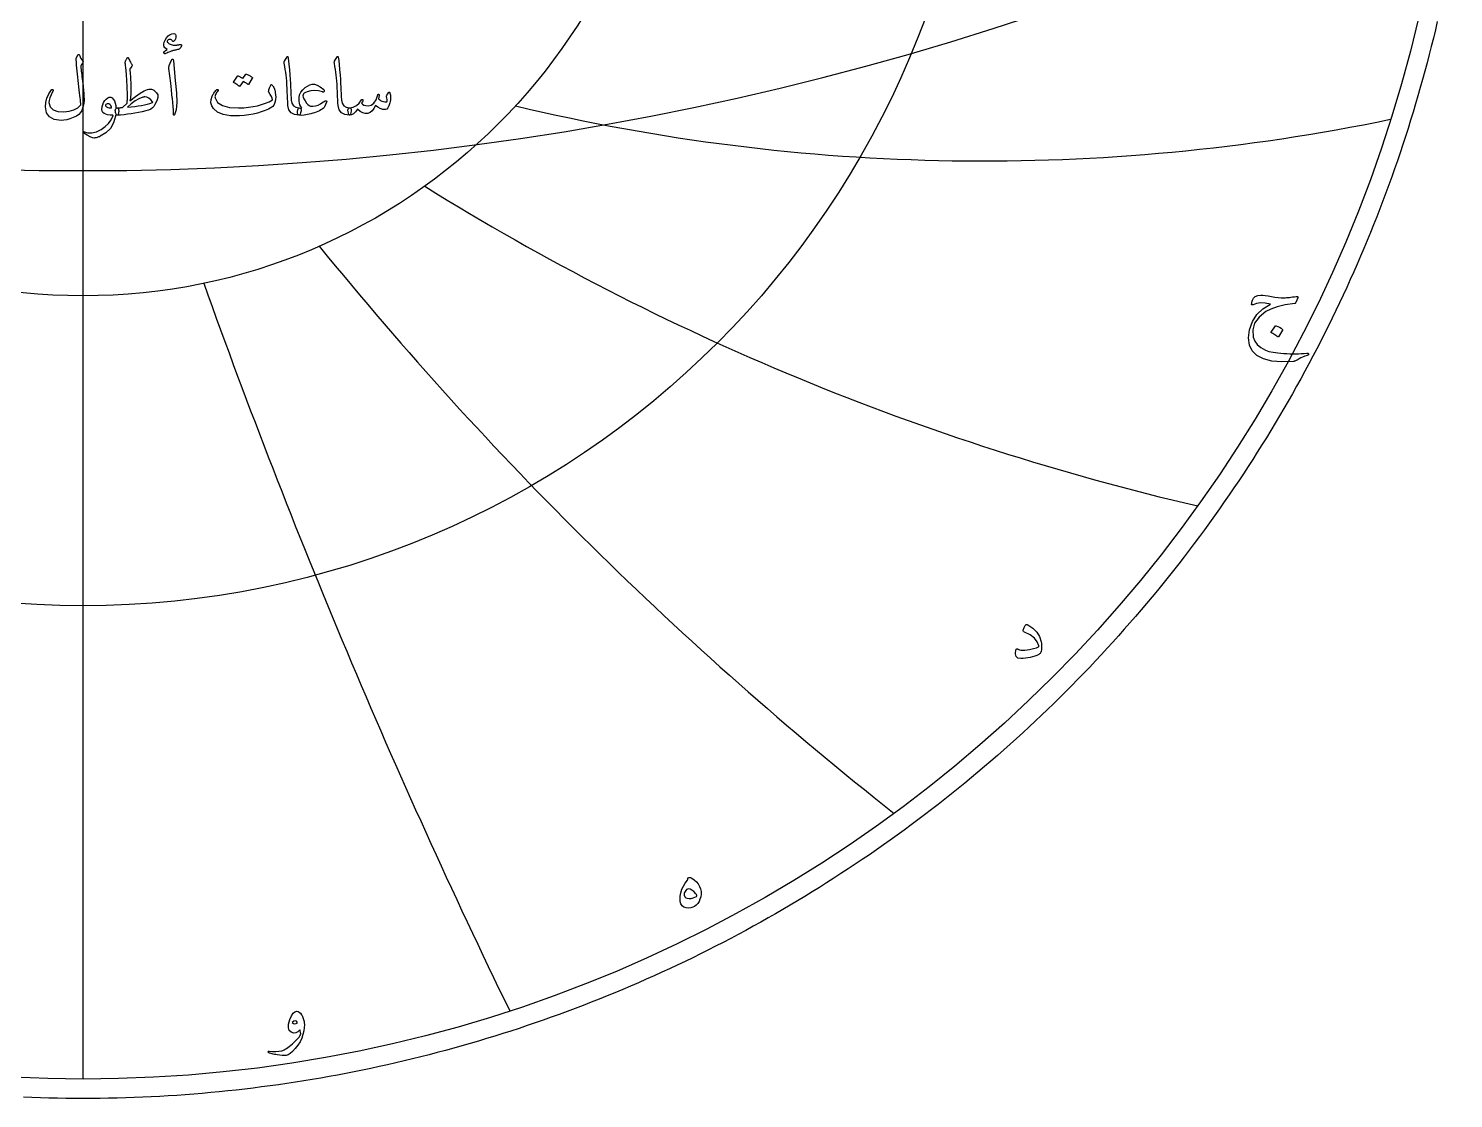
# Model space of a CAD drawing. Header units: millimetres. Extents: x -62 to 62, y -62 to 63.
# Drawn here: x -2.4 to 60.8, y -61.6 to -14.2 of the extents above; entities that cross this region are included whole.
import ezdxf

# ---------------------------------------------------------------- set-up
doc = ezdxf.new("R2010")
doc.units = ezdxf.units.MM
for name, color, linetype in [('CUT_OUTER', 1, 'Continuous'), ('ENGRAVE', 7, 'Continuous'), ('ENGRAVE_FINE', 8, 'Continuous'), ('TEXT', 5, 'Continuous')]:
    doc.layers.add(name, color=color, linetype=linetype)

msp = doc.modelspace()

# ---------------------------------------------------------------- linework, layer by layer
at = {"layer": 'CUT_OUTER'}
msp.add_lwpolyline([(60.0315, -13.868), (59.9453, -14.2361), (59.8568, -14.6036), (59.7661, -14.9706), (59.6731, -15.3371), (59.5778, -15.7029), (59.4804, -16.0682), (59.3807, -16.4328), (59.2787, -16.7969), (59.1745, -17.1603), (59.0681, -17.5231), (58.9595, -17.8852), (58.8486, -18.2466), (58.7356, -18.6073), (58.6203, -18.9674), (58.5028, -19.3267), (58.3831, -19.6853), (58.2612, -20.0432), (58.1372, -20.4003), (58.0109, -20.7566), (57.8824, -21.1122), (57.7518, -21.4669), (57.619, -21.8209), (57.484, -22.174), (57.3469, -22.5263), (57.2076, -22.8778), (57.0661, -23.2284), (56.9225, -23.5781), (56.7768, -23.9269), (56.6289, -24.2748), (56.4789, -24.6218), (56.3267, -24.9679), (56.1725, -25.3131), (56.0161, -25.6573), (55.8576, -26.0005), (55.697, -26.3427), (55.5344, -26.684), (55.3696, -27.0242), (55.2027, -27.3635), (55.0338, -27.7017), (54.8628, -28.0388), (54.6897, -28.3749), (54.5146, -28.71), (54.3374, -29.0439), (54.1581, -29.3768), (53.9769, -29.7085), (53.7936, -30.0392), (53.6082, -30.3687), (53.4209, -30.6971), (53.2315, -31.0243), (53.0402, -31.3503), (52.8468, -31.6752), (52.6515, -31.9988), (52.4541, -32.3213), (52.2548, -32.6425), (52.0535, -32.9625), (51.8503, -33.2813), (51.6451, -33.5988), (51.438, -33.9151), (51.2289, -34.2301), (51.0179, -34.5438), (50.805, -34.8562), (50.5902, -35.1672), (50.3734, -35.477), (50.1548, -35.7854), (49.9343, -36.0925), (49.7119, -36.3982), (49.4876, -36.7025), (49.2615, -37.0055), (49.0335, -37.307), (48.8037, -37.6072), (48.572, -37.906), (48.3385, -38.2033), (48.1032, -38.4992), (47.866, -38.7936), (47.6271, -39.0866), (47.3864, -39.3781), (47.1439, -39.6681), (46.8996, -39.9566), (46.6535, -40.2436), (46.4057, -40.5291), (46.1562, -40.8131), (45.9049, -41.0955), (45.6519, -41.3764), (45.3971, -41.6558), (45.1407, -41.9335), (44.8825, -42.2097), (44.6227, -42.4843), (44.3612, -42.7573), (44.098, -43.0287), (43.8331, -43.2985), (43.5666, -43.5666), (43.2985, -43.8331), (43.0287, -44.098), (42.7573, -44.3612), (42.4843, -44.6227), (42.2097, -44.8825), (41.9335, -45.1407), (41.6558, -45.3971), (41.3764, -45.6519), (41.0955, -45.9049), (40.8131, -46.1562), (40.5291, -46.4057), (40.2436, -46.6535), (39.9566, -46.8996), (39.6681, -47.1439), (39.3781, -47.3864), (39.0866, -47.6271), (38.7936, -47.866), (38.4992, -48.1032), (38.2033, -48.3385), (37.906, -48.572), (37.6072, -48.8037), (37.307, -49.0335), (37.0055, -49.2615), (36.7025, -49.4876), (36.3982, -49.7119), (36.0925, -49.9343), (35.7854, -50.1548), (35.477, -50.3734), (35.1672, -50.5902), (34.8562, -50.805), (34.5438, -51.0179), (34.2301, -51.2289), (33.9151, -51.438), (33.5988, -51.6451), (33.2813, -51.8503), (32.9625, -52.0535), (32.6425, -52.2548), (32.3213, -52.4541), (31.9988, -52.6515), (31.6752, -52.8468), (31.3503, -53.0402), (31.0243, -53.2315), (30.6971, -53.4209), (30.3687, -53.6082), (30.0392, -53.7936), (29.7085, -53.9769), (29.3768, -54.1581), (29.0439, -54.3374), (28.71, -54.5146), (28.3749, -54.6897), (28.0388, -54.8628), (27.7017, -55.0338), (27.3635, -55.2027), (27.0242, -55.3696), (26.684, -55.5344), (26.3427, -55.697), (26.0005, -55.8576), (25.6573, -56.0161), (25.3131, -56.1725), (24.9679, -56.3267), (24.6218, -56.4789), (24.2748, -56.6289), (23.9269, -56.7768), (23.5781, -56.9225), (23.2284, -57.0661), (22.8778, -57.2076), (22.5263, -57.3469), (22.174, -57.484), (21.8209, -57.619), (21.4669, -57.7518), (21.1122, -57.8824), (20.7566, -58.0109), (20.4003, -58.1372), (20.0432, -58.2612), (19.6853, -58.3831), (19.3267, -58.5028), (18.9674, -58.6203), (18.6073, -58.7356), (18.2466, -58.8486), (17.8852, -58.9595), (17.5231, -59.0681), (17.1603, -59.1745), (16.7969, -59.2787), (16.4328, -59.3807), (16.0682, -59.4804), (15.7029, -59.5778), (15.3371, -59.6731), (14.9706, -59.7661), (14.6036, -59.8568), (14.2361, -59.9453), (13.868, -60.0315), (13.4994, -60.1154), (13.1303, -60.1971), (12.7606, -60.2766), (12.3906, -60.3537), (12.02, -60.4286), (11.649, -60.5012), (11.2775, -60.5716), (10.9057, -60.6396), (10.5334, -60.7054), (10.1607, -60.7689), (9.7876, -60.8301), (9.4142, -60.889), (9.0404, -60.9456), (8.6663, -61), (8.2919, -61.052), (7.9171, -61.1017), (7.542, -61.1491), (7.1667, -61.1943), (6.7911, -61.2371), (6.4152, -61.2776), (6.0391, -61.3158), (5.6627, -61.3517), (5.2862, -61.3853), (4.9094, -61.4166), (4.5325, -61.4456), (4.1554, -61.4722), (3.7781, -61.4966), (3.4007, -61.5186), (3.0232, -61.5383), (2.6455, -61.5557), (2.2678, -61.5708), (1.89, -61.5835), (1.512, -61.5939), (1.1341, -61.6021), (0.7561, -61.6079), (0.378, -61.6113), (0, -61.6125), (-0.378, -61.6113), (-0.7561, -61.6079), (-1.1341, -61.6021), (-1.512, -61.5939), (-1.89, -61.5835), (-2.2678, -61.5708), (-2.6455, -61.5557)], dxfattribs=at)
at = {"layer": 'ENGRAVE'}
for points in [[(0, -60.75), (0, 60.75)], [(0, -60.75), (0, -26.0306)]]:
    msp.add_lwpolyline(points, dxfattribs=at)
for radius in [60.75, 39.7663, 26.0306]:
    msp.add_circle((0, 0), radius, dxfattribs=at)
for centre, radius, start, end in [((39.902, 69.1122), 89.1629, 256.55606, 281.68399), ((74.9758, 74.9758), 113.2436, 238.10652, 256.952467), ((137.3944, 79.3247), 163.5573, 219.102266, 231.666231), ((306.0268, 81.9996), 319.3081, 199.669009, 205.950992)]:
    msp.add_arc(centre, radius, start, end, dxfattribs=at)
at = {"layer": 'ENGRAVE_FINE'}
msp.add_arc((0, 111.8466), 132.3276, 242.809626, 297.190374, dxfattribs=at)
at = {"layer": 'TEXT'}
for points in [[(4.2376, -15.1077), (4.1908, -15.1165), (4.1474, -15.1248), (4.1073, -15.1326), (4.0706, -15.14), (4.0375, -15.1472), (4.0082, -15.1544), (3.9827, -15.1616), (3.961, -15.1688), (3.939, -15.177), (3.9125, -15.1872), (3.8815, -15.1994), (3.846, -15.2137), (3.8061, -15.2302), (3.7616, -15.2492), (3.7126, -15.2706), (3.6592, -15.2945), (3.6374, -15.3017), (3.6188, -15.3017), (3.6033, -15.2945), (3.5909, -15.2802), (3.5835, -15.2449), (3.6044, -15.2038), (3.6536, -15.1569), (3.7311, -15.1041), (3.6718, -15.0704), (3.6269, -15.0341), (3.5963, -14.995), (3.5802, -14.9532), (3.577, -14.8744), (3.5963, -14.7889), (3.6381, -14.6966), (3.7023, -14.5975), (3.7789, -14.5088), (3.8577, -14.4475), (3.9388, -14.4136), (4.0221, -14.4071), (4.0686, -14.4188), (4.1002, -14.4431), (4.1171, -14.4799), (4.1191, -14.5293), (4.111, -14.5827), (4.0975, -14.6317), (4.0787, -14.6761), (4.0544, -14.7161), (4.0302, -14.7442), (4.0077, -14.7565), (3.987, -14.7532), (3.9682, -14.7341), (3.9466, -14.7056), (3.9215, -14.6847), (3.8927, -14.6714), (3.8604, -14.6658), (3.8265, -14.6658), (3.7966, -14.673), (3.7708, -14.6874), (3.749, -14.7089), (3.7331, -14.735), (3.7284, -14.7592), (3.7349, -14.7817), (3.7526, -14.8023), (3.8191, -14.8515), (3.8999, -14.8877), (3.9951, -14.9108), (4.1047, -14.9209), (4.1143, -14.9206), (4.1249, -14.9195), (4.1367, -14.9179), (4.1496, -14.9155), (4.1637, -14.9127), (4.1788, -14.9097), (4.1951, -14.9064), (4.2125, -14.9029), (4.2314, -14.8994), (4.2484, -14.8962), (4.2637, -14.8932), (4.2772, -14.8904), (4.2891, -14.888), (4.2996, -14.8863), (4.3088, -14.8853), (4.3167, -14.885), (4.3315, -14.8865), (4.3436, -14.8913), (4.3531, -14.8991), (4.3598, -14.9101), (4.3641, -14.9207), (4.3661, -14.9308), (4.3659, -14.9404), (4.3634, -14.9496), (4.3286, -15.0148), (4.296, -15.0628), (4.2657, -15.0938), (4.2376, -15.1077)], [(-0.2317, -15.352), (-0.2254, -15.341), (-0.2174, -15.3332), (-0.2075, -15.3284), (-0.1958, -15.3269), (-0.1841, -15.3289), (-0.1742, -15.335), (-0.1662, -15.3451), (-0.1599, -15.3592), (-0.1264, -15.4416), (-0.0907, -15.5128), (-0.0528, -15.5728), (-0.0126, -15.6215), (-0.0007, -15.639), (0.0027, -15.6592), (-0.0025, -15.6821), (-0.0162, -15.7077), (-0.0249, -15.7201), (-0.0332, -15.732), (-0.0411, -15.7434), (-0.0485, -15.7544), (-0.0555, -15.7647), (-0.062, -15.7742), (-0.068, -15.7827), (-0.0737, -15.7903), (-0.0831, -15.8043), (-0.0898, -15.8209), (-0.0939, -15.8402), (-0.0952, -15.8622), (-0.0909, -15.9243), (-0.0853, -15.992), (-0.0784, -16.0653), (-0.0701, -16.1442), (-0.0606, -16.2288), (-0.0503, -16.3189), (-0.0391, -16.4147), (-0.0269, -16.5161), (-0.0134, -16.6172), (-0.0013, -16.7123), (0.0091, -16.8014), (0.018, -16.8843), (0.0255, -16.9615), (0.0319, -17.033), (0.0372, -17.0989), (0.0413, -17.1592), (0.046, -17.3377), (0.0314, -17.5068), (-0.0025, -17.6664), (-0.0557, -17.8166), (-0.1076, -17.9049), (-0.1877, -17.9864), (-0.2962, -18.0612), (-0.4329, -18.1292), (-0.5811, -18.1856), (-0.7203, -18.2253), (-0.8506, -18.2484), (-0.9718, -18.255), (-1.2754, -18.2132), (-1.4928, -18.0987), (-1.6239, -17.9114), (-1.6688, -17.6514), (-1.6531, -17.4576), (-1.6024, -17.2679), (-1.5166, -17.0822), (-1.3958, -16.9005), (-1.3866, -16.8899), (-1.3769, -16.8834), (-1.3668, -16.881), (-1.3563, -16.8825), (-1.345, -16.8868), (-1.3365, -16.8924), (-1.3307, -16.8994), (-1.3275, -16.9077), (-1.3253, -16.92), (-1.3257, -16.9319), (-1.3289, -16.9434), (-1.3347, -16.9544), (-1.4171, -17.1149), (-1.4739, -17.2517), (-1.5051, -17.3646), (-1.5107, -17.4538), (-1.4508, -17.6458), (-1.3212, -17.7798), (-1.1221, -17.8559), (-0.8533, -17.8741), (-0.611, -17.8479), (-0.4051, -17.787), (-0.2355, -17.6916), (-0.1024, -17.5616), (-0.1052, -17.4988), (-0.11, -17.4255), (-0.1169, -17.3416), (-0.1257, -17.2472), (-0.1369, -17.142), (-0.1504, -17.0258), (-0.1665, -16.8986), (-0.185, -16.7604), (-0.2025, -16.6178), (-0.2192, -16.4774), (-0.2349, -16.3394), (-0.2497, -16.2035), (-0.2634, -16.0699), (-0.2757, -15.9385), (-0.2867, -15.8094), (-0.2964, -15.6826), (-0.3108, -15.5604), (-0.3101, -15.5465), (-0.3081, -15.5335), (-0.3047, -15.5213), (-0.3, -15.5101)], [(1.9598, -15.4814), (1.9684, -15.4722), (1.976, -15.4661), (1.9827, -15.4632), (1.9886, -15.4634), (1.9955, -15.4665), (2.0021, -15.4724), (2.0081, -15.4809), (2.0137, -15.4921), (2.0365, -15.5406), (2.0582, -15.5855), (2.0787, -15.6269), (2.0982, -15.6646), (2.1167, -15.6983), (2.1345, -15.7275), (2.1517, -15.7522), (2.1682, -15.7724), (2.1803, -15.789), (2.1844, -15.8065), (2.1803, -15.8249), (2.1682, -15.8442), (2.0964, -15.934), (2.0872, -15.9495), (2.0811, -15.9673), (2.0782, -15.9873), (2.0784, -16.0095), (2.0901, -16.179), (2.1, -16.3283), (2.108, -16.4575), (2.1143, -16.5664), (2.119, -16.6553), (2.1224, -16.7244), (2.1244, -16.7738), (2.1251, -16.8035), (2.1243, -16.8911), (2.122, -16.9741), (2.118, -17.0527), (2.1125, -17.1268), (2.1057, -17.1964), (2.0977, -17.2616), (2.0886, -17.3222), (2.0784, -17.3783), (2.3225, -17.1915), (2.5338, -17.0478), (2.7123, -16.9472), (2.858, -16.8897), (2.9229, -16.8744), (2.9811, -16.8682), (3.0325, -16.8709), (3.0772, -16.8825), (3.1403, -16.9153), (3.2002, -16.967), (3.257, -17.0375), (3.3107, -17.1268), (3.319, -17.1482), (3.3224, -17.1726), (3.3208, -17.2003), (3.3143, -17.231), (3.2786, -17.3415), (3.2362, -17.4466), (3.187, -17.5463), (3.1311, -17.6406), (3.0767, -17.7012), (2.9999, -17.7538), (2.9007, -17.7982), (2.779, -17.8346), (2.6161, -17.8706), (2.4543, -17.9033), (2.2936, -17.9326), (2.1341, -17.9586), (1.9759, -17.9809), (1.8193, -17.9994), (1.6642, -18.0141), (1.5107, -18.025), (1.4935, -18.0201), (1.4775, -18.0053), (1.4629, -17.9806), (1.4497, -17.946), (1.438, -17.9035), (1.4317, -17.8624), (1.4308, -17.8227), (1.4353, -17.7843), (1.4454, -17.7509), (1.4613, -17.7259), (1.4831, -17.7095), (1.5107, -17.7017), (1.5475, -17.6997), (1.5822, -17.6972), (1.6148, -17.6943), (1.6455, -17.6909), (1.6741, -17.6875), (1.7007, -17.6846), (1.7253, -17.6821), (1.7479, -17.6801), (1.9491, -17.4861), (1.9509, -17.4777), (1.9527, -17.4668), (1.9545, -17.4534), (1.9562, -17.4376), (1.958, -17.4193), (1.9598, -17.3985), (1.9616, -17.3753), (1.9634, -17.3496), (1.965, -17.3216), (1.9661, -17.2917), (1.9668, -17.2597), (1.967, -17.2256), (1.967, -17.1898), (1.967, -17.1524), (1.967, -17.1135), (1.967, -17.0729), (1.9666, -17.0271), (1.9652, -16.9723), (1.963, -16.9086), (1.9598, -16.8358), (1.9558, -16.7545), (1.9509, -16.6652), (1.945, -16.5677), (1.9383, -16.4622), (1.9228, -16.228), (1.9086, -16.0427), (1.8958, -15.9064), (1.8844, -15.8191), (1.8752, -15.7629), (1.8691, -15.7203), (1.8662, -15.6911), (1.8664, -15.6754), (1.8773, -15.6457), (1.8884, -15.6179), (1.8998, -15.5918), (1.9113, -15.5676), (1.9231, -15.5447), (1.9351, -15.5227), (1.9474, -15.5016), (1.9598, -15.4814)], [(3.9107, -15.6179), (3.9451, -15.5514), (3.9727, -15.5281), (3.9936, -15.5478), (4.0077, -15.6107), (4.0903, -16.4909), (4.1395, -17.0312), (4.1505, -17.4628), (4.1233, -17.7857), (4.058, -17.9999), (4.0461, -18.0174), (4.0355, -18.0268), (4.0263, -18.0282), (4.0185, -18.0214), (4.0122, -18.0109), (4.0077, -17.9972), (4.005, -17.9803), (4.0041, -17.9604), (4.0041, -17.8047), (3.9969, -17.6397), (3.9826, -17.4652), (3.961, -17.2813), (3.9563, -17.2333), (3.9421, -17.1035), (3.9186, -16.892), (3.8856, -16.5987), (3.8065, -15.9484), (3.8047, -15.9138), (3.8065, -15.882), (3.8119, -15.8528), (3.8209, -15.8263)], [(9.0411, -15.4382), (9.0481, -15.4275), (9.0546, -15.4203), (9.0607, -15.4167), (9.0663, -15.4167), (9.0748, -15.4214), (9.0825, -15.4356), (9.0892, -15.4591), (9.095, -15.4921), (9.1247, -15.7605), (9.1489, -16.0086), (9.1678, -16.2365), (9.1813, -16.4442), (9.1899, -16.6218), (9.1979, -16.781), (9.2052, -16.9218), (9.2118, -17.0442), (9.2175, -17.1482), (9.2221, -17.2337), (9.2256, -17.3009), (9.228, -17.3496), (9.2598, -17.4955), (9.3304, -17.6029), (9.4395, -17.6716), (9.5872, -17.7017), (9.6283, -17.7125), (9.6546, -17.7376), (9.666, -17.7771), (9.6627, -17.831), (9.6458, -17.9159), (9.6277, -17.9765), (9.6081, -18.0129), (9.5872, -18.025), (9.3793, -17.9976), (9.2262, -17.9154), (9.1278, -17.7785), (9.0842, -17.5867), (9.0774, -17.495), (9.0712, -17.403), (9.0657, -17.3109), (9.0609, -17.2185), (9.0565, -17.1258), (9.0524, -17.033), (9.0484, -16.9399), (9.0447, -16.8466), (9.038, -16.6686), (9.0286, -16.5084), (9.0164, -16.366), (9.0016, -16.2412), (8.9841, -16.1214), (8.9639, -15.9938), (8.941, -15.8583), (8.9154, -15.7149), (8.912, -15.6891), (8.9127, -15.6655), (8.9174, -15.6442), (8.9262, -15.6251)], [(11.265, -15.4382), (11.272, -15.4275), (11.2785, -15.4203), (11.2846, -15.4167), (11.2902, -15.4167), (11.2987, -15.4214), (11.3064, -15.4356), (11.3131, -15.4591), (11.3189, -15.4921), (11.3486, -15.7605), (11.3728, -16.0086), (11.3917, -16.2365), (11.4052, -16.4442), (11.4138, -16.6218), (11.4218, -16.781), (11.4291, -16.9218), (11.4357, -17.0442), (11.4414, -17.1482), (11.446, -17.2337), (11.4495, -17.3009), (11.4519, -17.3496), (11.4838, -17.4955), (11.5543, -17.6029), (11.6634, -17.6716), (11.8111, -17.7017), (11.8522, -17.7125), (11.8785, -17.7376), (11.89, -17.7771), (11.8866, -17.831), (11.8697, -17.9159), (11.8516, -17.9765), (11.832, -18.0129), (11.8111, -18.025), (11.6032, -17.9976), (11.4501, -17.9154), (11.3517, -17.7785), (11.3082, -17.5867), (11.3013, -17.495), (11.2951, -17.403), (11.2896, -17.3109), (11.2848, -17.2185), (11.2804, -17.1258), (11.2763, -17.033), (11.2723, -16.9399), (11.2686, -16.8466), (11.2619, -16.6686), (11.2525, -16.5084), (11.2403, -16.366), (11.2255, -16.2412), (11.208, -16.1214), (11.1878, -15.9938), (11.1649, -15.8583), (11.1393, -15.7149), (11.1359, -15.6891), (11.1366, -15.6655), (11.1413, -15.6442), (11.1501, -15.6251)], [(7.216, -16.2107), (7.2205, -16.2062), (7.2268, -16.2035), (7.2349, -16.2026), (7.2448, -16.2035), (7.2801, -16.2167), (7.3144, -16.2313), (7.3475, -16.2473), (7.3795, -16.2646), (7.4106, -16.2834), (7.441, -16.3041), (7.4708, -16.3266), (7.4998, -16.3508), (7.5055, -16.3582), (7.5079, -16.3661), (7.5073, -16.3744), (7.5034, -16.3831), (7.331, -16.6562), (7.3263, -16.6598), (7.3193, -16.6598), (7.3101, -16.6562), (7.2987, -16.649), (7.2908, -16.6424), (7.278, -16.6333), (7.2603, -16.6217), (7.2376, -16.6077), (7.2097, -16.591), (7.1765, -16.5713), (7.1379, -16.5487), (7.0939, -16.5233), (6.9573, -16.7352), (6.9511, -16.7417), (6.943, -16.7433), (6.9331, -16.7399), (6.9214, -16.7316), (6.9113, -16.7244), (6.8954, -16.7137), (6.8736, -16.6993), (6.846, -16.6813), (6.8121, -16.6598), (6.7714, -16.6346), (6.724, -16.6059), (6.6699, -16.5736), (6.6643, -16.5682), (6.6618, -16.5628), (6.6625, -16.5574), (6.6663, -16.552), (6.8424, -16.2897), (6.8469, -16.2852), (6.8532, -16.2825), (6.8612, -16.2816), (6.8711, -16.2825), (6.9012, -16.2923), (6.9304, -16.3036), (6.9587, -16.3166), (6.9861, -16.331), (7.0126, -16.3469), (7.0382, -16.3638), (7.0629, -16.3819), (7.0867, -16.4011)], [(8.3873, -16.6885), (8.4114, -16.7188), (8.4335, -16.7523), (8.4536, -16.7889), (8.4717, -16.8286), (8.4877, -16.8713), (8.5018, -16.9167), (8.5138, -16.9647), (8.5238, -17.0155), (8.5368, -17.1174), (8.5399, -17.2185), (8.5332, -17.3186), (8.5166, -17.4178), (8.4914, -17.5063), (8.4591, -17.5777), (8.4196, -17.6321), (8.3729, -17.6693), (8.2247, -17.7477), (8.0675, -17.8175), (7.9013, -17.8788), (7.7262, -17.9316), (7.5421, -17.9754), (7.349, -18.0098), (7.1469, -18.0347), (6.9358, -18.0502), (6.5401, -18.0461), (6.2154, -17.9909), (5.9617, -17.8845), (5.7789, -17.7268), (5.7039, -17.6035), (5.6693, -17.4708), (5.6752, -17.3287), (5.7214, -17.1771), (5.737, -17.1445), (5.7551, -17.1111), (5.7757, -17.0771), (5.7987, -17.0424), (5.8242, -17.007), (5.8521, -16.971), (5.8826, -16.9343), (5.9154, -16.8969), (5.9265, -16.8863), (5.9379, -16.8798), (5.9498, -16.8774), (5.9622, -16.8789), (5.9705, -16.8821), (5.9774, -16.8879), (5.983, -16.8965), (5.9873, -16.9077), (5.9893, -16.9182), (5.9882, -16.9283), (5.9839, -16.938), (5.9765, -16.9472), (5.9458, -16.9838), (5.9181, -17.0217), (5.8937, -17.061), (5.8723, -17.1017), (5.8577, -17.1405), (5.8499, -17.178), (5.8488, -17.2142), (5.8544, -17.249), (5.9666, -17.4522), (6.1777, -17.5948), (6.4876, -17.6767), (6.8963, -17.6981), (7.1209, -17.6894), (7.335, -17.6707), (7.5386, -17.6418), (7.7316, -17.6029), (7.9142, -17.5538), (8.0868, -17.4946), (8.2493, -17.4254), (8.4016, -17.346), (8.3868, -17.2719), (8.3531, -17.1897), (8.3006, -17.0994), (8.2292, -17.0011), (8.2269, -16.9917), (8.2274, -16.9741), (8.2305, -16.9485), (8.2364, -16.9149), (8.2379, -16.9115), (8.2391, -16.9086), (8.2397, -16.9061), (8.24, -16.9041), (8.2516, -16.8583), (8.2687, -16.8071), (8.2912, -16.7505), (8.319, -16.6885), (8.3313, -16.6697), (8.3468, -16.6634), (8.3655, -16.6697), (8.3873, -16.6885)], [(10.798, -17.4394), (10.701, -17.655), (10.6886, -17.6763), (10.6767, -17.6936), (10.6653, -17.7068), (10.6543, -17.716), (10.5984, -17.7543), (10.5384, -17.7901), (10.4744, -17.8235), (10.4064, -17.8544), (10.3345, -17.8832), (10.2591, -17.9105), (10.18, -17.9362), (10.0974, -17.9604), (9.9429, -17.9981), (9.8064, -18.0214), (9.6878, -18.0304), (9.5872, -18.025), (9.5488, -18.0075), (9.5235, -17.9729), (9.5111, -17.9213), (9.5118, -17.8526), (9.521, -17.7906), (9.5342, -17.7448), (9.5515, -17.7151), (9.5729, -17.7017), (9.5765, -17.7017), (9.58, -17.7017), (9.5836, -17.7017), (9.5872, -17.7017), (9.614, -17.7044), (9.6402, -17.7053), (9.666, -17.7044), (9.6914, -17.7017), (9.6479, -17.6372), (9.6142, -17.566), (9.5904, -17.4881), (9.5765, -17.4035), (9.5744, -17.2519), (9.6007, -17.117), (9.6553, -16.9986), (9.7381, -16.8969), (9.8448, -16.8019), (9.9492, -16.7289), (10.0514, -16.678), (10.1513, -16.649), (10.2591, -16.6492), (10.3812, -16.6894), (10.5178, -16.7696), (10.6686, -16.8897), (10.6857, -16.9084), (10.6938, -16.9283), (10.6929, -16.9497), (10.683, -16.9723), (10.6689, -16.9899), (10.6516, -16.9993), (10.6311, -17.0006), (10.6076, -16.9939), (10.4385, -16.945), (10.269, -16.9274), (10.099, -16.9414), (9.9285, -16.9867), (9.861, -17.0152), (9.8091, -17.0469), (9.7729, -17.0817), (9.7525, -17.1197), (9.7476, -17.1677), (9.7615, -17.2292), (9.7943, -17.3042), (9.8459, -17.3927), (9.9088, -17.4821), (9.9681, -17.549), (10.0237, -17.5934), (10.0758, -17.6154), (10.1892, -17.6267), (10.3031, -17.6137), (10.4174, -17.5764), (10.5321, -17.5149), (10.6363, -17.443), (10.6902, -17.4089), (10.7333, -17.3891), (10.7657, -17.3837), (10.7872, -17.3927), (10.796, -17.4037), (10.8007, -17.4152), (10.8014, -17.4271), (10.798, -17.4394)], [(13.5536, -17.0011), (13.5615, -16.9957), (13.5707, -16.9975), (13.5812, -17.0065), (13.5931, -17.0226), (13.6059, -17.05), (13.6156, -17.0891), (13.6221, -17.1399), (13.6255, -17.2023), (13.6266, -17.2732), (13.6228, -17.3424), (13.614, -17.4098), (13.6003, -17.4753), (13.5604, -17.6029), (13.5159, -17.6945), (13.4669, -17.7502), (13.4135, -17.7699), (13.2871, -17.7625), (13.1701, -17.7295), (13.0625, -17.6709), (12.9644, -17.5867), (12.897, -17.7194), (12.8171, -17.8229), (12.7246, -17.8973), (12.6195, -17.9424), (12.5093, -17.9523), (12.3977, -17.9244), (12.2847, -17.8589), (12.1704, -17.7556), (12.0779, -17.8735), (11.9872, -17.9577), (11.8983, -18.0082), (11.8111, -18.025), (11.7936, -18.0151), (11.777, -17.9855), (11.7613, -17.9361), (11.7465, -17.8669), (11.7411, -17.7987), (11.7501, -17.7484), (11.7734, -17.716), (11.8111, -17.7017), (11.9769, -17.6642), (12.1219, -17.5912), (12.2463, -17.4827), (12.3501, -17.3388), (12.3557, -17.3309), (12.3617, -17.3253), (12.3682, -17.322), (12.3752, -17.3208), (12.3837, -17.3217), (12.3914, -17.3244), (12.3981, -17.3289), (12.4039, -17.3352), (12.4073, -17.3545), (12.3995, -17.3873), (12.3804, -17.4336), (12.3501, -17.4933), (12.3898, -17.5393), (12.4515, -17.5732), (12.5353, -17.595), (12.6411, -17.6047), (12.7729, -17.5771), (12.8881, -17.487), (12.9866, -17.3345), (13.0686, -17.1197), (13.0726, -17.1086), (13.0776, -17.1008), (13.0834, -17.0961), (13.0902, -17.0945), (13.1003, -17.0954), (13.109, -17.0981), (13.1164, -17.1026), (13.1225, -17.1089), (13.127, -17.1179), (13.1297, -17.1268), (13.1306, -17.1358), (13.1297, -17.1448), (13.0937, -17.2957), (13.1357, -17.333), (13.1863, -17.3658), (13.2453, -17.394), (13.3129, -17.4178), (13.3787, -17.4333), (13.4288, -17.4367), (13.4631, -17.428), (13.4818, -17.4071), (13.4878, -17.3752), (13.4845, -17.3298), (13.4717, -17.271), (13.4494, -17.1987), (13.4532, -17.1783), (13.4719, -17.1385), (13.5053, -17.0795), (13.5536, -17.0011)], [(1.4389, -18.0645), (1.3547, -18.3603), (1.2134, -18.6079), (1.0152, -18.8076), (0.7599, -18.9591), (0.7242, -18.9745), (0.6889, -18.9883), (0.6541, -19.0006), (0.6197, -19.0112), (0.5861, -19.0201), (0.5533, -19.0269), (0.5214, -19.0318), (0.4904, -19.0346), (0.4132, -19.0236), (0.3108, -18.9834), (0.1832, -18.914), (0.0305, -18.8154), (0.0141, -18.8013), (0.0045, -18.7876), (0.0016, -18.7743), (0.0054, -18.7615), (0.0139, -18.7517), (0.0251, -18.7472), (0.0391, -18.7481), (0.0557, -18.7543), (0.2144, -18.8058), (0.3925, -18.8055), (0.5899, -18.7537), (0.8066, -18.6502), (0.9835, -18.53), (1.1299, -18.3888), (1.2458, -18.2264), (1.3311, -18.043), (1.3304, -18.0365), (1.3284, -18.0313), (1.325, -18.0275), (1.3203, -18.025), (1.1966, -18.0178), (1.0913, -18.0035), (1.0044, -17.9819), (0.9359, -17.9532), (0.8829, -17.9087), (0.8497, -17.8472), (0.8362, -17.7686), (0.8425, -17.6729), (0.8445, -17.6602), (0.847, -17.6473), (0.8499, -17.6342), (0.8533, -17.6208), (0.8571, -17.607), (0.8614, -17.5925), (0.8661, -17.5774), (0.8712, -17.5616), (0.9135, -17.4589), (0.9647, -17.3738), (1.0248, -17.3062), (1.094, -17.2562), (1.1647, -17.2288), (1.2296, -17.2292), (1.2887, -17.2575), (1.3419, -17.3137), (1.3884, -17.3918), (1.4236, -17.4825), (1.4477, -17.5858), (1.4604, -17.7017), (1.4675, -17.7016), (1.4744, -17.7012), (1.481, -17.7007), (1.4874, -17.6999), (1.4938, -17.6991), (1.5004, -17.6985), (1.5073, -17.6982), (1.5143, -17.6981), (1.5386, -17.7032), (1.5575, -17.7187), (1.5709, -17.7446), (1.579, -17.7807), (1.5824, -17.8205), (1.5817, -17.8607), (1.577, -17.9013), (1.5682, -17.9424), (1.5568, -17.9785), (1.544, -18.0044), (1.5298, -18.0199), (1.5143, -18.025), (1.4461, -18.025), (1.4456, -18.0315), (1.4443, -18.0403), (1.442, -18.0513), (1.4389, -18.0645)], [(1.2664, -17.6622), (1.2287, -17.5964), (1.1874, -17.5499), (1.1425, -17.5227), (1.094, -17.5149), (1.065, -17.5225), (1.0392, -17.5346), (1.0165, -17.5512), (0.997, -17.5723), (0.9907, -17.5836), (0.9898, -17.5957), (0.9943, -17.6087), (1.0042, -17.6226), (1.0412, -17.6552), (1.0949, -17.6774), (1.1652, -17.6893), (1.2521, -17.6909), (1.2611, -17.6891), (1.2664, -17.6837), (1.2682, -17.6747), (1.2664, -17.6622)], [(2.7323, -17.2131), (2.7141, -17.2137), (2.6955, -17.2158), (2.6764, -17.2191), (2.6568, -17.2238), (2.4803, -17.2932), (2.3065, -17.39), (2.1354, -17.5142), (1.967, -17.6657), (2.1352, -17.65), (2.2949, -17.6316), (2.446, -17.6105), (2.5886, -17.5867), (2.7226, -17.56), (2.8481, -17.5301), (2.9651, -17.4971), (3.0736, -17.461), (3.0837, -17.4567), (3.0889, -17.4511), (3.0891, -17.4441), (3.0844, -17.4358), (3.0071, -17.3411), (2.9227, -17.2723), (2.8311, -17.2297), (2.7323, -17.2131)], [(53.851, -26.1253), (53.759, -26.3323), (53.7507, -26.3459), (53.7408, -26.3562), (53.7296, -26.3632), (53.7169, -26.3668), (53.2917, -26.4338), (52.9361, -26.5162), (52.6498, -26.614), (52.4331, -26.727), (52.1291, -26.9749), (51.9339, -27.2472), (51.8475, -27.544), (51.8697, -27.8652), (51.9373, -28.0391), (52.0518, -28.1928), (52.2132, -28.3265), (52.4216, -28.44), (52.5679, -28.4908), (52.7502, -28.532), (52.9684, -28.5636), (53.2225, -28.5857), (53.3576, -28.5921), (53.4908, -28.5962), (53.622, -28.5979), (53.7514, -28.5972), (53.8783, -28.5943), (54.0024, -28.5895), (54.1236, -28.5828), (54.2419, -28.5742), (54.2697, -28.5722), (54.2917, -28.5742), (54.308, -28.5799), (54.3185, -28.5895), (54.3243, -28.6012), (54.3262, -28.6134), (54.3243, -28.6261), (54.3185, -28.6393), (54.3144, -28.6464), (54.3094, -28.6522), (54.3038, -28.6569), (54.2975, -28.6604), (54.2906, -28.6634), (54.2836, -28.6666), (54.2763, -28.6701), (54.2687, -28.6738), (54.1583, -28.709), (54.0608, -28.7457), (53.9763, -28.7837), (53.9047, -28.8233), (53.8588, -28.8518), (53.817, -28.8759), (53.7793, -28.8958), (53.7456, -28.9114), (53.7165, -28.9234), (53.6924, -28.9325), (53.6734, -28.9387), (53.6594, -28.9421), (53.1353, -28.9615), (52.6898, -28.9239), (52.3229, -28.8292), (52.0345, -28.6776), (51.8261, -28.4697), (51.703, -28.2101), (51.6652, -27.8987), (51.7126, -27.5356), (51.8381, -27.1699), (52.0345, -26.8583), (52.3018, -26.6008), (52.64, -26.3974), (52.4005, -26.3517), (52.1916, -26.3409), (52.0134, -26.3651), (51.8659, -26.4243), (51.853, -26.4291), (51.841, -26.4319), (51.83, -26.4329), (51.8199, -26.4319), (51.8115, -26.4288), (51.8055, -26.4233), (51.8019, -26.4154), (51.8008, -26.4051), (51.806, -26.3574), (51.8142, -26.3103), (51.8252, -26.2635), (51.8391, -26.2173), (51.8879, -26.1275), (51.9655, -26.0612), (52.0719, -26.0183), (52.207, -25.9989), (52.2925, -25.9996), (52.3995, -26.0094), (52.5282, -26.0283), (52.6783, -26.0564), (52.8333, -26.0844), (52.9763, -26.1033), (53.1073, -26.1131), (53.2264, -26.1138), (53.2836, -26.1113), (53.3442, -26.1076), (53.4081, -26.1027), (53.4754, -26.0966), (53.5461, -26.0891), (53.6201, -26.0798), (53.6975, -26.0689), (53.7782, -26.0564), (53.8244, -26.0549), (53.852, -26.0659), (53.8608, -26.0894), (53.851, -26.1253)], [(52.8623, -27.367), (52.8671, -27.3622), (52.8738, -27.3593), (52.8824, -27.3584), (52.8929, -27.3593), (52.9674, -27.3895), (53.0376, -27.4264), (53.1035, -27.47), (53.165, -27.5203), (53.171, -27.528), (53.1737, -27.5356), (53.1729, -27.5433), (53.1689, -27.5509), (52.9888, -27.8422), (52.982, -27.8491), (52.9734, -27.8508), (52.9629, -27.8472), (52.9504, -27.8384), (52.9396, -27.8307), (52.9226, -27.8192), (52.8994, -27.8039), (52.87, -27.7847), (52.8338, -27.7617), (52.7904, -27.7349), (52.7399, -27.7042), (52.6822, -27.6697), (52.6745, -27.664), (52.6707, -27.6582), (52.6707, -27.6525), (52.6745, -27.6468)], [(41.6798, -40.8571), (41.695, -40.8115), (41.71, -40.7704), (41.7247, -40.7339), (41.7392, -40.7019), (41.7532, -40.6743), (41.7665, -40.6507), (41.7791, -40.6312), (41.791, -40.6157), (41.8094, -40.6009), (41.8302, -40.5946), (41.8535, -40.597), (41.8791, -40.608), (42.1059, -40.7601), (42.2805, -40.9367), (42.4029, -41.1376), (42.4731, -41.363), (42.4829, -41.4274), (42.4894, -41.4904), (42.4925, -41.552), (42.4923, -41.6121), (42.4884, -41.6703), (42.4808, -41.7261), (42.4693, -41.7795), (42.4539, -41.8305), (42.4403, -41.8578), (42.4223, -41.8823), (42.4, -41.9038), (42.3735, -41.9225), (42.282, -41.9673), (42.1876, -42.0059), (42.0903, -42.0382), (41.9902, -42.0643), (41.8877, -42.0847), (41.7833, -42.0997), (41.6769, -42.1096), (41.5687, -42.1141), (41.4403, -42.0926), (41.3617, -42.0202), (41.333, -41.8971), (41.3541, -41.7232), (41.3613, -41.7043), (41.3713, -41.6897), (41.3843, -41.6794), (41.4001, -41.6734), (41.4137, -41.6751), (41.4278, -41.6801), (41.4425, -41.6885), (41.4575, -41.7002), (41.5043, -41.7254), (41.5677, -41.7395), (41.648, -41.7426), (41.745, -41.7347), (41.9555, -41.7041), (42.1272, -41.6696), (42.2602, -41.6313), (42.3543, -41.5891), (42.3591, -41.5833), (42.362, -41.5738), (42.3629, -41.5604), (42.362, -41.5431), (42.2971, -41.362), (42.1713, -41.202), (41.9847, -41.0631), (41.7373, -40.9453), (41.705, -40.9283), (41.6846, -40.9079), (41.6762, -40.8842), (41.6798, -40.8571)], [(26.8234, -51.8279), (26.8562, -51.8128), (26.8933, -51.8097), (26.9348, -51.8186), (26.9805, -51.8394), (27.0943, -51.9156), (27.1903, -52.0023), (27.2686, -52.0995), (27.3292, -52.2073), (27.3712, -52.3197), (27.3934, -52.4344), (27.3961, -52.5515), (27.3791, -52.671), (27.3482, -52.78), (27.3053, -52.877), (27.2504, -52.962), (27.1836, -53.0351), (27.1082, -53.0938), (27.0275, -53.1357), (26.9415, -53.1608), (26.8502, -53.1692), (26.7309, -53.1606), (26.6337, -53.1271), (26.5585, -53.0686), (26.5053, -52.9853), (26.4735, -52.884), (26.4622, -52.7678), (26.4715, -52.6368), (26.5015, -52.4909), (26.5501, -52.3395), (26.6155, -52.1958), (26.6976, -52.0598), (26.7966, -51.9314), (26.7999, -51.9254), (26.8023, -51.9151), (26.8037, -51.9005), (26.8042, -51.8816), (26.8054, -51.861), (26.809, -51.8452), (26.815, -51.8342), (26.8234, -51.8279)], [(27.1875, -52.6519), (27.2035, -52.6317), (27.2057, -52.6059), (27.1939, -52.5743), (27.1683, -52.5369), (27.0794, -52.4401), (26.993, -52.3721), (26.9089, -52.3328), (26.8272, -52.3223), (26.7884, -52.3292), (26.7525, -52.3501), (26.7194, -52.3848), (26.6893, -52.4334), (26.6651, -52.4859), (26.65, -52.5321), (26.644, -52.5721), (26.6471, -52.6059), (26.6739, -52.6679), (26.7199, -52.7122), (26.7851, -52.7388), (26.8694, -52.7477), (26.9625, -52.7417), (27.0466, -52.7237), (27.1216, -52.6938), (27.1875, -52.6519)], [(9.1638, -58.1142), (9.2337, -57.9518), (9.3094, -57.8363), (9.3908, -57.7678), (9.478, -57.7463), (9.5326, -57.7559), (9.5853, -57.7846), (9.6361, -57.8325), (9.685, -57.8996), (9.7084, -57.9384), (9.729, -57.9781), (9.7468, -58.0188), (9.7616, -58.0605), (9.7743, -58.1034), (9.7856, -58.1477), (9.7954, -58.1934), (9.8038, -58.2406), (9.8117, -58.3458), (9.8047, -58.4696), (9.7829, -58.6121), (9.7463, -58.7733), (9.6922, -58.9403), (9.6179, -59.1), (9.5235, -59.2526), (9.409, -59.398), (9.2891, -59.5247), (9.182, -59.6174), (9.0879, -59.6761), (9.0067, -59.7007), (8.9238, -59.705), (8.8285, -59.7026), (8.7207, -59.6935), (8.6004, -59.6777), (8.5395, -59.6678), (8.4831, -59.6571), (8.4312, -59.6458), (8.3839, -59.6337), (8.3409, -59.6213), (8.302, -59.6092), (8.2672, -59.5974), (8.2364, -59.5858), (8.2182, -59.5757), (8.2057, -59.5647), (8.199, -59.5527), (8.1981, -59.5398), (8.204, -59.5268), (8.2143, -59.5187), (8.229, -59.5153), (8.2479, -59.5168), (8.3957, -59.5311), (8.5401, -59.5321), (8.6812, -59.5196), (8.8189, -59.4938), (8.8614, -59.4806), (8.9085, -59.4602), (8.9601, -59.4327), (9.0162, -59.398), (9.077, -59.3561), (9.1422, -59.307), (9.212, -59.2507), (9.2864, -59.1872), (9.3592, -59.1216), (9.4244, -59.0588), (9.4819, -58.9989), (9.5317, -58.9419), (9.5736, -58.8876), (9.6074, -58.8356), (9.633, -58.786), (9.6505, -58.7388), (9.6404, -58.6675), (9.6294, -58.6143), (9.6174, -58.5793), (9.6045, -58.5625), (9.5267, -58.6543), (9.4387, -58.7034), (9.3408, -58.7098), (9.2328, -58.6737), (9.1437, -58.5956), (9.1025, -58.4763), (9.1092, -58.3158), (9.1638, -58.1142)], [(9.5125, -58.256), (9.456, -58.1875), (9.3976, -58.1621), (9.3372, -58.1798), (9.2749, -58.2406), (9.3257, -58.2818), (9.3822, -58.2981), (9.4445, -58.2895), (9.5125, -58.256)]]:
    msp.add_lwpolyline(points, close=True, dxfattribs=at)

doc.saveas('drawing.dxf')
